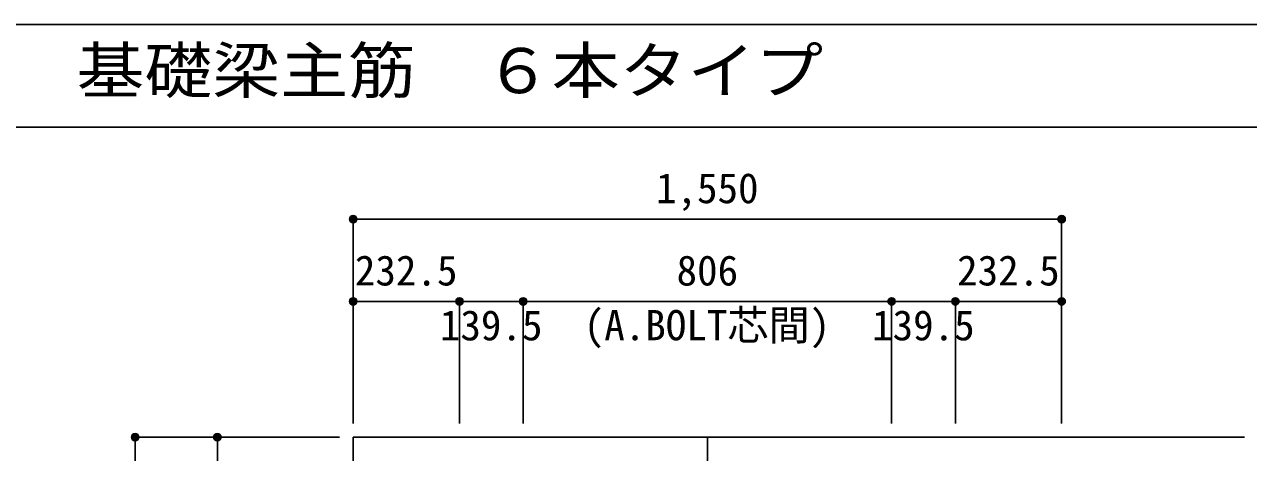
# Model space of a CAD drawing. Units: millimetres at full size, sheet at 1:30. Extents: x -5973 to 5954, y -4195 to 4201.
# Drawn here: x -942 to 1736, y 3265 to 4201 of the extents above; entities that cross this region are included whole.
import ezdxf
from ezdxf.enums import TextEntityAlignment as Align

# ---------------------------------------------------------------- set-up
doc = ezdxf.new("R2010")
doc.units = ezdxf.units.MM
doc.header["$LTSCALE"] = 30
doc.header["$PDMODE"] = 32
doc.header["$PDSIZE"] = 15
doc.linetypes.add('CHAIN1', pattern=[8, 5, -1, 1, -1])
for name, color, linetype in [('0-1_躯体線', 2, 'Continuous'), ('0-7_文字', 4, 'Continuous'), ('0-D_寸法', 4, 'Continuous'), ('6-7_文字', 7, 'Continuous'), ('F-0_枠', 6, 'Continuous')]:
    doc.layers.add(name, color=color, linetype=linetype)
doc.styles.add('ＭＳ ゴシック', font='')
doc.styles.get('ＭＳ ゴシック').set_extended_font_data('MS Gothic')

msp = doc.modelspace()

# ---------------------------------------------------------------- linework, layer by layer
at = {"layer": '0-1_躯体線'}
for p, q in [((-222.56, 3298.3), (-222.56, 1748.3)), ((1727.44, 3298.3), (-222.56, 3298.3))]:
    msp.add_line(p, q, dxfattribs=at)
at = {"layer": '0-D_寸法'}
for p, q in [((-222.56, 3775.34), (1327.44, 3775.34)), ((1327.44, 3775.34), (1327.44, 3595.34)), ((9.94, 3595.34), (-222.56, 3595.34)), ((-222.56, 3595.34), (-222.56, 3328.3)), ((149.44, 3595.34), (9.94, 3595.34)), ((9.94, 3595.34), (9.94, 3328.3)), ((955.44, 3595.34), (149.44, 3595.34)), ((149.44, 3595.34), (149.44, 3328.3)), ((1094.94, 3595.34), (955.44, 3595.34)), ((955.44, 3595.34), (955.44, 3328.3)), ((1327.44, 3595.34), (1094.94, 3595.34)), ((1094.94, 3595.34), (1094.94, 3328.3)), ((1327.44, 3595.34), (1327.44, 3328.3)), ((-699.6, 3298.3), (-519.6, 3298.3)), ((-699.6, 3298.3), (-519.6, 3298.3)), ((-699.6, 1748.3), (-699.6, 3298.3)), ((-519.6, 3298.3), (-252.56, 3298.3))]:
    msp.add_line(p, q, dxfattribs=at)
at = {"layer": '0-D_寸法', "linetype": 'CHAIN1'}
msp.add_line((552.44, 3298.3), (552.44, 1348.3), dxfattribs=at)
at = {"layer": '0-D_寸法'}
for points in [[(-222.56, 3775.34), (-222.56, 3595.34), (-222.56, 3328.3)], [(-519.6, 2896.8), (-519.6, 3298.3), (-252.56, 3298.3)]]:
    msp.add_lwpolyline(points, dxfattribs=at)
for centre, radius in [((-222.56, 3775.34), 8), ((-222.56, 3775.34), 7.2), ((-222.56, 3775.34), 6.4), ((-222.56, 3775.34), 5.6), ((-222.56, 3775.34), 4.8), ((-222.56, 3775.34), 4), ((-222.56, 3775.34), 3.2), ((-222.56, 3775.34), 2.4), ((-222.56, 3775.34), 1.6), ((-222.56, 3775.34), 0.8), ((1327.44, 3775.34), 8), ((1327.44, 3775.34), 7.2), ((1327.44, 3775.34), 6.4), ((1327.44, 3775.34), 5.6), ((1327.44, 3775.34), 4.8), ((1327.44, 3775.34), 4), ((1327.44, 3775.34), 3.2), ((1327.44, 3775.34), 2.4), ((1327.44, 3775.34), 1.6), ((1327.44, 3775.34), 0.8), ((-222.56, 3595.34), 8), ((-222.56, 3595.34), 7.2), ((-222.56, 3595.34), 6.4), ((-222.56, 3595.34), 5.6), ((-222.56, 3595.34), 4.8), ((-222.56, 3595.34), 4), ((-222.56, 3595.34), 3.2), ((-222.56, 3595.34), 2.4), ((-222.56, 3595.34), 1.6), ((-222.56, 3595.34), 0.8), ((9.94, 3595.34), 8), ((9.94, 3595.34), 7.2), ((9.94, 3595.34), 6.4), ((9.94, 3595.34), 5.6), ((9.94, 3595.34), 4.8), ((9.94, 3595.34), 4), ((9.94, 3595.34), 3.2), ((9.94, 3595.34), 2.4), ((9.94, 3595.34), 1.6), ((9.94, 3595.34), 0.8), ((149.44, 3595.34), 8), ((149.44, 3595.34), 7.2), ((149.44, 3595.34), 6.4), ((149.44, 3595.34), 5.6), ((149.44, 3595.34), 4.8), ((149.44, 3595.34), 4), ((149.44, 3595.34), 3.2), ((149.44, 3595.34), 2.4), ((149.44, 3595.34), 1.6), ((149.44, 3595.34), 0.8), ((955.44, 3595.34), 8), ((955.44, 3595.34), 7.2), ((955.44, 3595.34), 6.4), ((955.44, 3595.34), 5.6), ((955.44, 3595.34), 4.8), ((955.44, 3595.34), 4), ((955.44, 3595.34), 3.2), ((955.44, 3595.34), 2.4), ((955.44, 3595.34), 1.6), ((955.44, 3595.34), 0.8), ((1094.94, 3595.34), 8), ((1094.94, 3595.34), 7.2), ((1094.94, 3595.34), 6.4), ((1094.94, 3595.34), 5.6), ((1094.94, 3595.34), 4.8), ((1094.94, 3595.34), 4), ((1094.94, 3595.34), 3.2), ((1094.94, 3595.34), 2.4), ((1094.94, 3595.34), 1.6), ((1094.94, 3595.34), 0.8), ((1327.44, 3595.34), 8), ((1327.44, 3595.34), 7.2), ((1327.44, 3595.34), 6.4), ((1327.44, 3595.34), 5.6), ((1327.44, 3595.34), 4.8), ((1327.44, 3595.34), 4), ((1327.44, 3595.34), 3.2), ((1327.44, 3595.34), 2.4), ((1327.44, 3595.34), 1.6), ((1327.44, 3595.34), 0.8), ((-699.6, 3298.3), 8), ((-699.6, 3298.3), 7.2), ((-699.6, 3298.3), 6.4), ((-699.6, 3298.3), 5.6), ((-699.6, 3298.3), 4.8), ((-699.6, 3298.3), 4), ((-699.6, 3298.3), 3.2), ((-699.6, 3298.3), 2.4), ((-699.6, 3298.3), 1.6), ((-699.6, 3298.3), 0.8), ((-519.6, 3298.3), 8), ((-519.6, 3298.3), 7.2), ((-519.6, 3298.3), 6.4), ((-519.6, 3298.3), 5.6), ((-519.6, 3298.3), 4.8), ((-519.6, 3298.3), 4), ((-519.6, 3298.3), 3.2), ((-519.6, 3298.3), 2.4), ((-519.6, 3298.3), 1.6), ((-519.6, 3298.3), 0.8)]:
    msp.add_circle(centre, radius, dxfattribs=at)
at = {"layer": '0-D_寸法', "color": 7}
for p in [(-222.56, 3775.34), (-222.56, 3775.34), (1327.44, 3775.34), (-222.56, 3595.34), (-222.56, 3595.34), (9.94, 3595.34), (9.94, 3595.34), (149.44, 3595.34), (149.44, 3595.34), (955.44, 3595.34), (955.44, 3595.34), (1094.94, 3595.34), (1094.94, 3595.34), (1327.44, 3595.34), (1327.44, 3595.34), (-699.6, 3298.3), (-519.6, 3298.3), (-519.6, 3298.3)]:
    msp.add_point(p, dxfattribs=at)
at = {"layer": 'F-0_枠'}
msp.add_line((-5972.88, 4201.15), (5954.1, 4201.15), dxfattribs=at)
at = {"layer": 'F-0_枠', "color": 2}
msp.add_line((-5972.88, 3976.15), (3723.6, 3976.15), dxfattribs=at)

# ---------------------------------------------------------------- texts
at = {"layer": '0-7_文字', "style": 'ＭＳ ゴシック'}
msp.add_text('(A.BOLT芯間)', height=65.98, dxfattribs=at).set_placement((281.92, 3490.58), align=Align.BOTTOM_LEFT)
at = {"layer": '0-D_寸法', "style": 'ＭＳ ゴシック'}
for s, p in [('1,550', (439.94, 3790.34)), ('232.5', (-218.81, 3610.34)), ('232.5', (1098.69, 3610.34)), ('806', (484.94, 3610.34)), ('139.5', (-32.81, 3490.34)), ('139.5', (912.69, 3490.34))]:
    msp.add_text(s, height=65.98, dxfattribs=at).set_placement(p, align=Align.BOTTOM_LEFT)
at = {"layer": '6-7_文字', "color": 2, "style": 'ＭＳ ゴシック', "width": 1.1}
msp.add_text('\u3000\u3000基礎梁主筋\u3000６本タイプ', height=98.97, dxfattribs=at).set_placement((-1124.64, 4021.15), align=Align.BOTTOM_LEFT)

doc.saveas('drawing.dxf')
